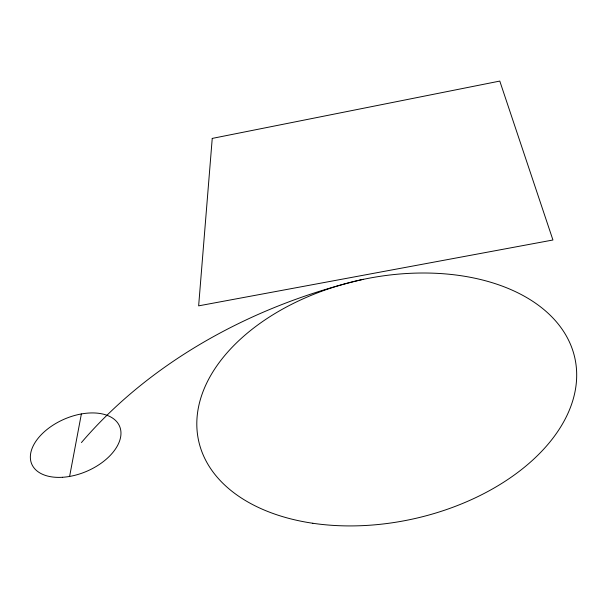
<?xml version="1.0" encoding="UTF-8"?>
<svg xmlns="http://www.w3.org/2000/svg" width="607" height="607" viewBox="0 0 607 607"><rect width="100%" height="100%" fill="white"/><g stroke="black" fill="none" stroke-linecap="round" stroke-linejoin="round"><path stroke-width="0.91" d="M69.608 476.442L81.376 413.951M81.437 442.564A456.798 341.999 -10.5 0 1 363.252 279.296M212.238 138.411L198.641 305.852L552.939 240L499.789 81.08L212.238 138.411M62.46 477.284A47.824 28.385 -23.4 0 0 119.807 426.797A47.824 28.385 -23.4 0 0 44.713 431.418A47.824 28.385 -23.4 0 0 62.46 477.284M312.817 523.264A192.609 122.356 -12.4 0 0 575.246 359.943A192.609 122.356 -12.4 0 0 272.194 315.23A192.609 122.356 -12.4 0 0 312.817 523.264"/></g></svg>
